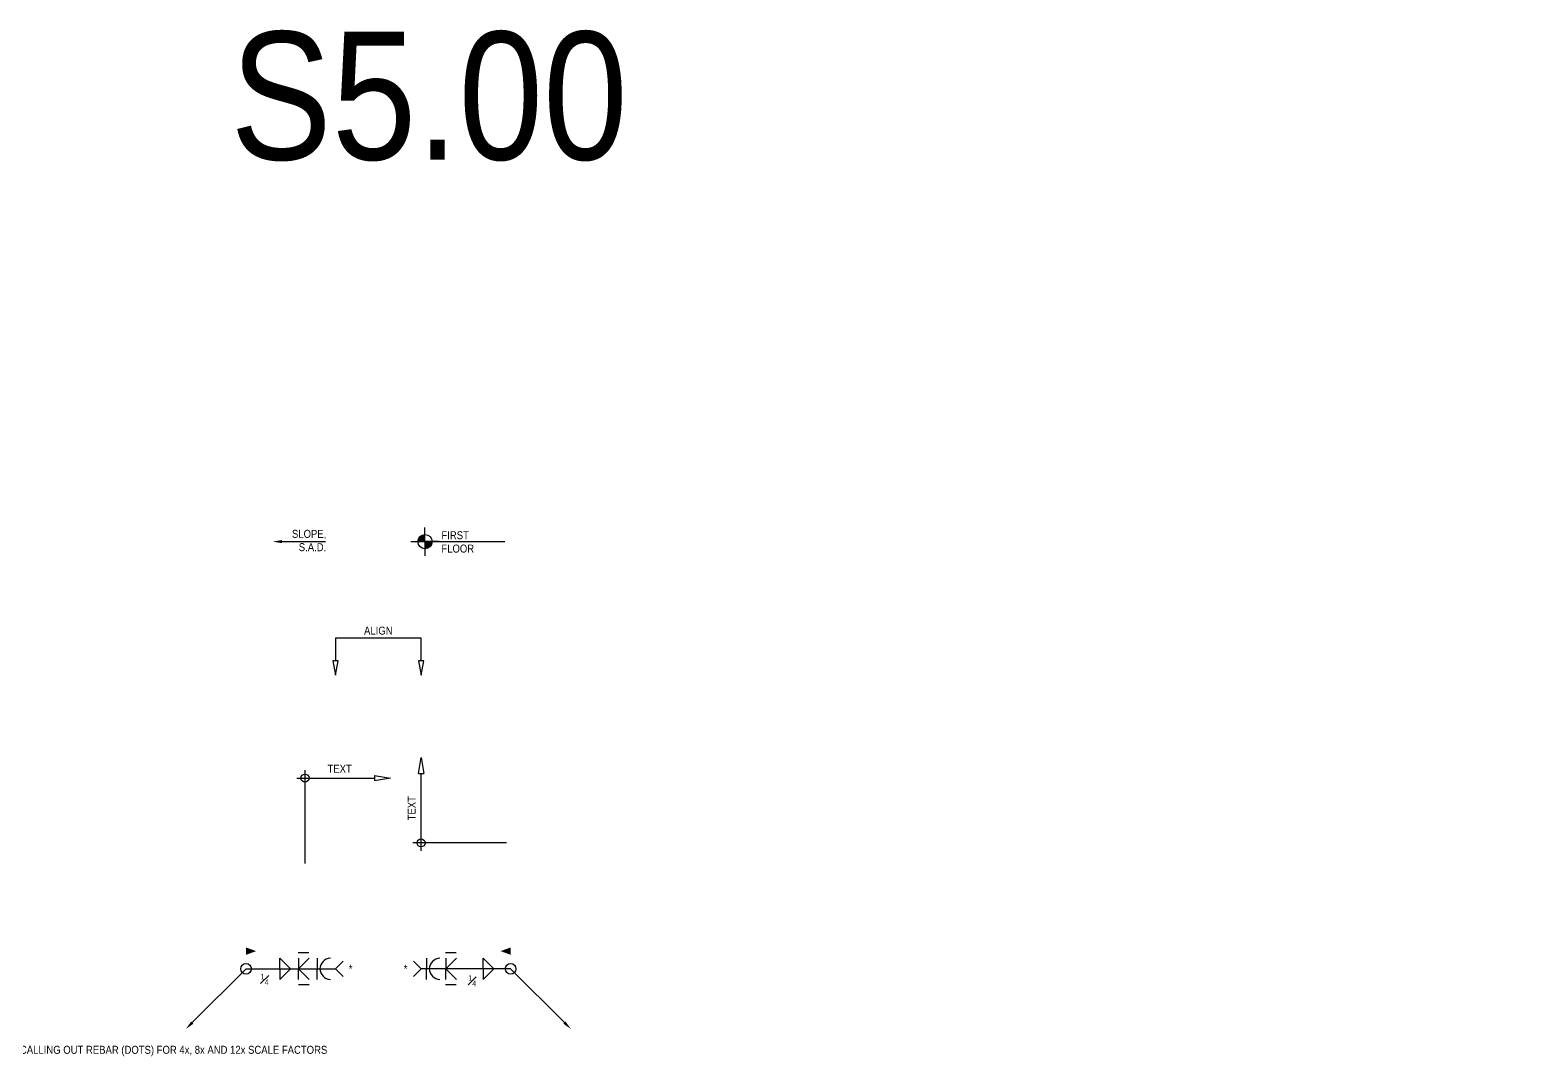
# Model space of a CAD drawing. Header units: inches. Extents: x -2661 to 42767, y -1222 to 9099.
# Drawn here: x 15859.9 to 16069.4, y 1604.3 to 1748.6 of the extents above; entities that cross this region are included whole.
import ezdxf
from ezdxf import colors
from ezdxf.entities.mleader import LeaderData, LeaderLine
from ezdxf.math import Vec2, Vec3

# ---------------------------------------------------------------- set-up
doc = ezdxf.new("R2010")
doc.units = ezdxf.units.IN
doc.header["$LTSCALE"] = 12
doc.header["$MEASUREMENT"] = 0
doc.header["$PDMODE"] = 3
doc.layers.get('0').update_dxf_attribs({"linetype": 'CONTINUOUS'})
doc.layers.get('DefPoints').update_dxf_attribs({"color": 251, "linetype": 'CONTINUOUS'})
for name, color, linetype in [('S-ANNO-DIMS', 2, 'CONTINUOUS'), ('S-ANNO-NOTE', 4, 'CONTINUOUS'), ('S-ANNO-NOTE-EXIST', 251, 'CONTINUOUS')]:
    doc.layers.add(name, color=color, linetype=linetype)
doc.layers.add('S-ANNO-GRID-NONPLOT', color=251, linetype='CONTINUOUS', plot=False)
doc.styles.add('Arial', font='arial.ttf', dxfattribs={"width": 0.85})
doc.dimstyles.new('DIM-12_Se', dxfattribs={"dimscale": 12, "dimtxt": 0.09375, "dimasz": 0.109375, "dimexe": 0.0625, "dimexo": 0.0625, "dimgap": 0.0625, "dimtad": 1, "dimdec": 4, "dimzin": 11, "dimdsep": 46, "dimlunit": 4, "dimtxsty": 'Arial', "dimblk": 'ARCHTICK', "dimcen": 0.125, "dimdle": 0.0625, "dimclrd": 256, "dimclre": 256, "dimclrt": 4, "dimadec": 0, "dimazin": 0, "dimtfac": 0.75, "dimtdec": 4, "dimtmove": 0, "dimatfit": 3, "dimfxl": 1, "dimfrac": 1, "dimtolj": 1, "dimtzin": 0, "dimarcsym": 0})

# ---------------------------------------------------------------- blocks, each defined once
blk = doc.blocks.new('ELEV-SYMB')
at = {"layer": 'S-ANNO-NOTE', "color": 2}
for points in [[(-2, 0), (0, 0), (0, 2)], [(2, 0), (0, 0), (0, -2)]]:
    blk.add_lwpolyline(points, dxfattribs=at)
at = {"layer": 'S-ANNO-NOTE', "color": 2, "const_width": 1}
for points in [[(0, 0.5, 0.414214), (-0.5, 0, 0.414214)], [(0, -0.5, 0.414214), (0.5, 0, 0.414214)]]:
    blk.add_lwpolyline(points, format="xyb", dxfattribs=at)
at = {"layer": 'S-ANNO-NOTE', "color": 2}
blk.add_circle((0, 0), 1, dxfattribs=at)
blk = doc.blocks.new('_Integral')
at = {"color": 0, "linetype": 'ByBlock', "lineweight": -2}
for centre, start, end in [((0.44, -0.09), 102, 168), ((-0.44, 0.09), 282, 348)]:
    blk.add_arc(centre, 0.454, start, end, dxfattribs=at)
blk = doc.blocks.new('_DotBlank')
at = {"color": 0, "lineweight": -2}
blk.add_line((-0.5, 0), (-1, 0), dxfattribs=at)
blk.add_circle((0, 0), 0.5, dxfattribs=at)
blk = doc.blocks.new('_Small')
at = {"color": 0, "linetype": 'ByBlock', "lineweight": -2}
blk.add_circle((0, 0), 0.25, dxfattribs=at)
blk = doc.blocks.new('_ClosedBlank')
at = {"color": 0, "linetype": 'ByBlock', "lineweight": -2}
for p, q in [((-1, 0.167), (0, 0)), ((-1, 0.167), (-1, -0.167)), ((0, 0), (-1, -0.167))]:
    blk.add_line(p, q, dxfattribs=at)
blk = doc.blocks.new('*D819')
at = {"layer": 'DefPoints', "color": 0, "transparency": 16777216}
for p in [(15914.94, 1646.27), (15914.94, 1646.27), (15926.94, 1634.27)]:
    blk.add_point(p, dxfattribs=at)
at = {"layer": 'S-ANNO-DIMS', "lineweight": -2, "transparency": 16777216}
for p, q in [((15914.94, 1633.14), (15914.94, 1644.02)), ((15926.94, 1634.27), (15913.81, 1634.27))]:
    blk.add_line(p, q, dxfattribs=at)
at = {"layer": 'S-ANNO-DIMS', "lineweight": -2, "transparency": 16777216, "xscale": 2.25, "yscale": 2.25, "zscale": 2.25}
for name, p, rotation in [('_ClosedBlank', (15914.94, 1646.27), 90), ('_Small', (15914.94, 1634.27), 270)]:
    blk.add_blockref(name, p, dxfattribs=dict(at, rotation=rotation))
at = {"layer": 'S-ANNO-DIMS', "color": 4, "transparency": 16777216, "insert": (15913.63, 1639.14), "char_height": 1.125, "attachment_point": 5, "rotation": 90, "style": 'Arial'}
blk.add_mtext('\\A1;TEXT ', dxfattribs=at)
blk = doc.blocks.new('*D764')
at = {"layer": 'DefPoints', "color": 0, "transparency": 16777216}
for p in [(15910.63, 1643.37), (15910.63, 1643.37), (15898.63, 1631.37)]:
    blk.add_point(p, dxfattribs=at)
at = {"layer": 'S-ANNO-DIMS', "lineweight": -2, "transparency": 16777216}
for p, q in [((15897.5, 1643.37), (15908.38, 1643.37)), ((15898.63, 1631.37), (15898.63, 1644.5))]:
    blk.add_line(p, q, dxfattribs=at)
at = {"layer": 'S-ANNO-DIMS', "lineweight": -2, "transparency": 16777216, "xscale": 2.25, "yscale": 2.25, "zscale": 2.25, "rotation": 180}
blk.add_blockref('_Small', (15898.63, 1643.37), dxfattribs=at)
at = {"layer": 'S-ANNO-DIMS', "lineweight": -2, "transparency": 16777216, "xscale": 2.25, "yscale": 2.25, "zscale": 2.25}
blk.add_blockref('_ClosedBlank', (15910.63, 1643.37), dxfattribs=at)
at = {"layer": 'S-ANNO-DIMS', "color": 4, "transparency": 16777216, "insert": (15903.5, 1644.69), "char_height": 1.125, "attachment_point": 5, "style": 'Arial'}
blk.add_mtext('\\A1;TEXT ', dxfattribs=at)

msp = doc.modelspace()

# ---------------------------------------------------------------- linework, layer by layer
at = {"layer": 'S-ANNO-DIMS'}
msp.add_lwpolyline([(15915.31345, 1659.86009), (15914.56345, 1659.86009), (15914.93845, 1657.86009), (15915.31345, 1659.86009), (15914.93845, 1659.86009), (15914.93845, 1663.04209), (15902.93845, 1663.04209), (15902.93845, 1659.86009), (15902.56345, 1659.86009), (15902.93845, 1657.86009), (15903.31345, 1659.86009), (15902.56345, 1659.86009)], dxfattribs=at)
at = {"layer": 'S-ANNO-NOTE', "color": 2}
msp.add_line((15913.49676, 1676.64226), (15926.70157, 1676.64226), dxfattribs=at)
at = {"layer": 'S-ANNO-NOTE'}
for p, q in [((15899.15342, 1618.80392), (15897.65342, 1618.80392)), ((15900.31793, 1618.05392), (15900.31793, 1616.55392)), ((15915.72311, 1618.05392), (15915.72311, 1616.55392)), ((15919.90034, 1618.80392), (15918.40034, 1618.80392)), ((15900.31793, 1615.05392), (15900.31793, 1616.55392)), ((15915.72311, 1615.05392), (15915.72311, 1616.55392)), ((15899.19449, 1614.30392), (15897.69449, 1614.30392)), ((15919.90034, 1614.30392), (15918.40034, 1614.30392))]:
    msp.add_line(p, q, dxfattribs=at)
for points in [[(15890.34592, 1616.55392, 0, 0, 0), (15890.34592, 1619.04089, 1.02606, 0, 0), (15891.75546, 1619.04089, 0, 0, 0)], [(15927.53099, 1616.55392, 0, 0, 0), (15927.53099, 1619.04089, 1.02606, 0, 0), (15926.12145, 1619.04089, 0, 0, 0)]]:
    msp.add_lwpolyline(points, format="xyseb", dxfattribs=at)
for points in [[(15895.07104, 1616.55392), (15895.07104, 1618.05392), (15896.57104, 1616.55392)], [(15897.69449, 1618.05392), (15897.69449, 1616.55392), (15899.19449, 1618.05392)], [(15903.99911, 1615.49326), (15902.93845, 1616.55392), (15903.99911, 1617.61458)], [(15913.87779, 1615.49326), (15914.93845, 1616.55392), (15913.87779, 1617.61458)], [(15918.44141, 1618.05392), (15918.44141, 1616.55392), (15919.94141, 1618.05392)], [(15923.66124, 1616.55392), (15923.66124, 1618.05392), (15925.16124, 1616.55392)], [(15895.07104, 1616.55392), (15895.07104, 1615.05392), (15896.57104, 1616.55392)], [(15897.69449, 1615.05392), (15897.69449, 1616.55392), (15899.19449, 1615.05392)], [(15918.44141, 1615.05392), (15918.44141, 1616.55392), (15919.94141, 1615.05392)], [(15923.66124, 1616.55392), (15923.66124, 1615.05392), (15925.16124, 1616.55392)]]:
    msp.add_lwpolyline(points, dxfattribs=at)
for centre in [(15890.34592, 1616.55392), (15927.53099, 1616.55392)]:
    msp.add_circle(centre, 0.75, dxfattribs=at)
for centre, start, end in [((15902.29881, 1616.44804), 93.7722975, 176.2277025), ((15917.70399, 1616.44804), 93.7722975, 176.2277025), ((15902.29881, 1616.6598), 183.7722975, 266.2277025), ((15917.70399, 1616.6598), 183.7722975, 266.2277025)]:
    msp.add_arc(centre, 1.60937, start, end, dxfattribs=at)

# ---------------------------------------------------------------- block references
msp.add_blockref('ELEV-SYMB', (15915.49676, 1676.64226), dxfattribs=at)

# ---------------------------------------------------------------- texts
at = {"layer": 'S-ANNO-GRID-NONPLOT', "color": 191, "insert": (15943.98708, 1748.36325), "char_height": 18, "width": 59.0975878, "attachment_point": 3, "style": 'Arial'}
msp.add_mtext('S5.00', dxfattribs=at)
at = {"layer": 'S-ANNO-NOTE', "insert": (15901.62379, 1678.28705), "char_height": 1.125, "width": 5.8017409, "attachment_point": 3, "rotation": 359.8065106, "style": 'Arial'}
msp.add_mtext('SLOPE, S.A.D.', dxfattribs=at)
at = {"layer": 'S-ANNO-NOTE', "char_height": 1.125, "style": 'Arial'}
for s, insert, width, attachment_point in [('FIRST\\PFLOOR', (15917.8035, 1678.10155), 18.0116568, 1), ('ALIGN', (15908.93845, 1663.54209), 4.8459129, 8), ('\\A1;{\\H0.7x;\\S1#4;}', (15892.39029, 1615.84442), 2.0903287, 1), ('*', (15904.79087, 1616.55392), 12.6638708, 4), ('*', (15913.03417, 1616.55392), 14.5516162, 6), ('\\A1;{\\H0.7x;\\S1#4;}', (15922.70086, 1615.65428), 3.6570708, 3)]:
    msp.add_mtext(s, dxfattribs=dict(at, insert=insert, width=width, attachment_point=attachment_point))

# ---------------------------------------------------------------- dimensions: what is measured, and where the dimension line sits
at = {"layer": 'S-ANNO-DIMS'}
for base, p1, p2, angle, picture, middle in [((15910.62595, 1643.37273), (15898.62595, 1631.37273), (15910.62595, 1643.37273), 180, '*D764', (15903.50095, 1644.68523)), ((15914.93845, 1646.26673), (15926.93845, 1634.26673), (15914.93845, 1646.26673), 270, '*D819', (15913.62595, 1639.14173))]:
    dim = msp.add_linear_dim(base=base, p1=p1, p2=p2, angle=angle, text='TEXT ', dimstyle='DIM-12_Se', override={"dimasz": 0.1875, "dimexe": 0.09375, "dimexo": 0, "dimblk1": 'Small', "dimblk2": 'ClosedBlank', "dimsah": 1, "dimdle": 0.09375, "dimse2": 1}, dxfattribs=at)
    dim.commit()
    dim.dimension.update_dxf_attribs({"geometry": picture, "text_midpoint": middle})

# ---------------------------------------------------------------- leaders
at = {"layer": 'S-ANNO-NOTE'}
ml = msp.add_multileader_mtext('Standard', dxfattribs=at)
ml.set_content('', color=4, style='Arial')
ml.set_leader_properties(color=2)
ml.build(insert=Vec2(0, 0))
ml.multileader.update_dxf_attribs({"has_dogleg": 0, "dogleg_length": 1.21451, "arrow_head_size": 1.3125, "scale": 12})
ctx = ml.context
ctx.base_point, ctx.scale, ctx.char_height, ctx.arrow_head_size, ctx.landing_gap_size, ctx.plane_origin, ctx.plane_x_axis, ctx.plane_y_axis = Vec3(15903.65676, 1676.64226), 12, 1.125, 1.3125, 1.08, Vec3(15892.80333, 1683.67286), Vec3(-1, 0), Vec3(0, -1)
ctx.text_align_type = 2
notes = []
notes.append((ctx, [(0, (1, 1, 0), (15899.59489, 1676.64226), (1, 0), 1.90187, [(0, [(15894.06443, 1676.64226)], 0, [])])]))
ctx.mtext.insert, ctx.mtext.text_direction, ctx.mtext.rotation, ctx.mtext.alignment, ctx.mtext.flow_direction = Vec3(15902.57676, 1676.07976), Vec3(-1, 0), 3.141592654, 3, 5
ml = msp.add_multileader_mtext('Standard', dxfattribs=at)
ml.set_content('TEXT', color=4, style='Arial')
ml.set_leader_properties(color=2)
ml.set_arrow_properties(name='INTEGRAL')
ml.build(insert=Vec2(0, 0))
ml.multileader.update_dxf_attribs({"dogleg_length": 0.36, "arrow_head_size": 1.3125, "scale": 12})
ctx = ml.context
ctx.base_point, ctx.scale, ctx.char_height, ctx.arrow_head_size, ctx.landing_gap_size, ctx.plane_origin = Vec3(15828.36413, 1617.37763), 12, 1.125, 1.3125, 1.08, Vec3(15783.15735, 1915.71245)
notes.append((ctx, [(0, (1, 1, 0), (15826.86413, 1617.37763), (1, 0), 1.5, [(0, [(15818.37885, 1625.86291)], 0, [])])]))
ctx.mtext.insert, ctx.mtext.width, ctx.mtext.flow_direction = Vec3(15829.44413, 1617.94013), 20, 5
ml = msp.add_multileader_mtext('Standard', dxfattribs=at)
ml.set_content('', color=4, style='Arial')
ml.set_leader_properties(color=2)
ml.build(insert=Vec2(0, 0))
ml.multileader.update_dxf_attribs({"dogleg_length": 1.21451, "arrow_head_size": 1.3125, "scale": 12})
ctx = ml.context
ctx.base_point, ctx.scale, ctx.char_height, ctx.arrow_head_size, ctx.landing_gap_size, ctx.plane_origin = Vec3(15902.93845, 1616.55392), 12, 1.125, 1.3125, 1.08, Vec3(15883.31532, 1609.52332)
notes.append((ctx, [(0, (1, 1, 0), (15890.34592, 1616.55392), (1, 0), 12.59253, [(0, [(15881.86064, 1608.06864)], 0, [])])]))
ctx.mtext.insert, ctx.mtext.flow_direction = Vec3(15904.01845, 1617.11642), 5
ml = msp.add_multileader_mtext('Standard', dxfattribs=at)
ml.set_content('', color=4, style='Arial')
ml.set_leader_properties(color=2)
ml.build(insert=Vec2(0, 0))
ml.multileader.update_dxf_attribs({"dogleg_length": 1.21451, "arrow_head_size": 1.3125, "scale": 12})
ctx = ml.context
ctx.base_point, ctx.scale, ctx.char_height, ctx.arrow_head_size, ctx.landing_gap_size, ctx.plane_origin = Vec3(15912.77845, 1616.55392), 12, 1.125, 1.3125, 1.08, Vec3(15933.90158, 1609.52332)
ctx.text_align_type = 2
notes.append((ctx, [(0, (1, 1, 0), (15927.53099, 1616.55392), (-1, 0), 12.59253, [(0, [(15936.01627, 1608.06864)], 0, [])])]))
ctx.mtext.insert, ctx.mtext.alignment, ctx.mtext.flow_direction = Vec3(15913.85845, 1617.11642), 3, 5
ml = msp.add_multileader_mtext('Standard', dxfattribs=at)
ml.set_content('\\A1;{\\C4;MAKE SURE THIS ARROW SIZE IS \\H0.7x;\\S5#32;\\H1.4286x;" WHEN CALLING OUT REBAR (DOTS) FOR 4x, 8x AND 12x SCALE FACTORS}', color=4, style='Arial')
ml.set_leader_properties(color=2)
ml.set_arrow_properties(name='DOTBLANK')
ml.build(insert=Vec2(0, 0))
ml.multileader.update_dxf_attribs({"dogleg_length": 0.36, "arrow_head_size": 1.875, "scale": 12})
ctx = ml.context
ctx.base_point, ctx.scale, ctx.char_height, ctx.arrow_head_size, ctx.landing_gap_size, ctx.plane_origin = Vec3(15828.36413, 1605.37763), 12, 1.125, 1.875, 1.08, Vec3(15783.15735, 1903.71245)
notes.append((ctx, [(0, (1, 1, 0), (15826.86413, 1605.37763), (1, 0), 1.5, [(0, [(15818.37885, 1613.86291)], 0, [])])]))
ctx.mtext.insert, ctx.mtext.width, ctx.mtext.defined_height, ctx.mtext.flow_direction = Vec3(15829.44413, 1605.94972), 20, 3.77427, 5
at = {"layer": 'S-ANNO-NOTE-EXIST'}
ml = msp.add_multileader_mtext('Standard', dxfattribs=at)
ml.set_content('{\\C256;TEXT}', color=4, style='Arial')
ml.set_leader_properties(color=256)
ml.set_arrow_properties(name='INTEGRAL')
ml.build(insert=Vec2(0, 0))
ml.multileader.update_dxf_attribs({"dogleg_length": 0.36, "arrow_head_size": 1.3125, "scale": 12})
ctx = ml.context
ctx.base_point, ctx.scale, ctx.char_height, ctx.arrow_head_size, ctx.landing_gap_size, ctx.plane_origin = Vec3(15750.02839, 1617.37763), 12, 1.125, 1.3125, 1.08, Vec3(15703.44602, 1915.71245)
notes.append((ctx, [(0, (1, 1, 0), (15748.52839, 1617.37763), (1, 0), 1.5, [(0, [(15740.04311, 1625.86291)], 0, [])])]))
ctx.mtext.insert, ctx.mtext.width, ctx.mtext.flow_direction = Vec3(15751.10839, 1617.94013), 24, 5
ml = msp.add_multileader_mtext('Standard', dxfattribs=at)
ml.set_content('{\\C256;TEXT}', color=4, style='Arial')
ml.set_leader_properties(color=256)
ml.set_arrow_properties(name='DOTBLANK')
ml.build(insert=Vec2(0, 0))
ml.multileader.update_dxf_attribs({"dogleg_length": 0.36, "arrow_head_size": 1.875, "scale": 12})
ctx = ml.context
ctx.base_point, ctx.scale, ctx.char_height, ctx.arrow_head_size, ctx.landing_gap_size, ctx.plane_origin = Vec3(15750.02839, 1605.37763), 12, 1.125, 1.875, 1.08, Vec3(15703.44602, 1903.71245)
notes.append((ctx, [(0, (1, 1, 0), (15748.52839, 1605.37763), (1, 0), 1.5, [(0, [(15740.04311, 1613.86291)], 0, [])])]))
ctx.mtext.insert, ctx.mtext.width, ctx.mtext.flow_direction = Vec3(15751.10839, 1605.94013), 24, 5
for ctx, leaders in notes:
    for number, flags, end, landing, length, lines in leaders:
        leader = LeaderData()
        leader.index, (leader.has_last_leader_line, leader.has_dogleg_vector, leader.attachment_direction) = number, flags
        leader.last_leader_point, leader.dogleg_vector, leader.dogleg_length = Vec3(end), Vec3(landing), length
        for number, points, colour, breaks in lines:
            line = LeaderLine()
            line.index, line.vertices, line.color, line.breaks = number, Vec3.list(points), colors.encode_raw_color(colour), breaks
            leader.lines.append(line)
        ctx.leaders.append(leader)

doc.saveas('drawing.dxf')
